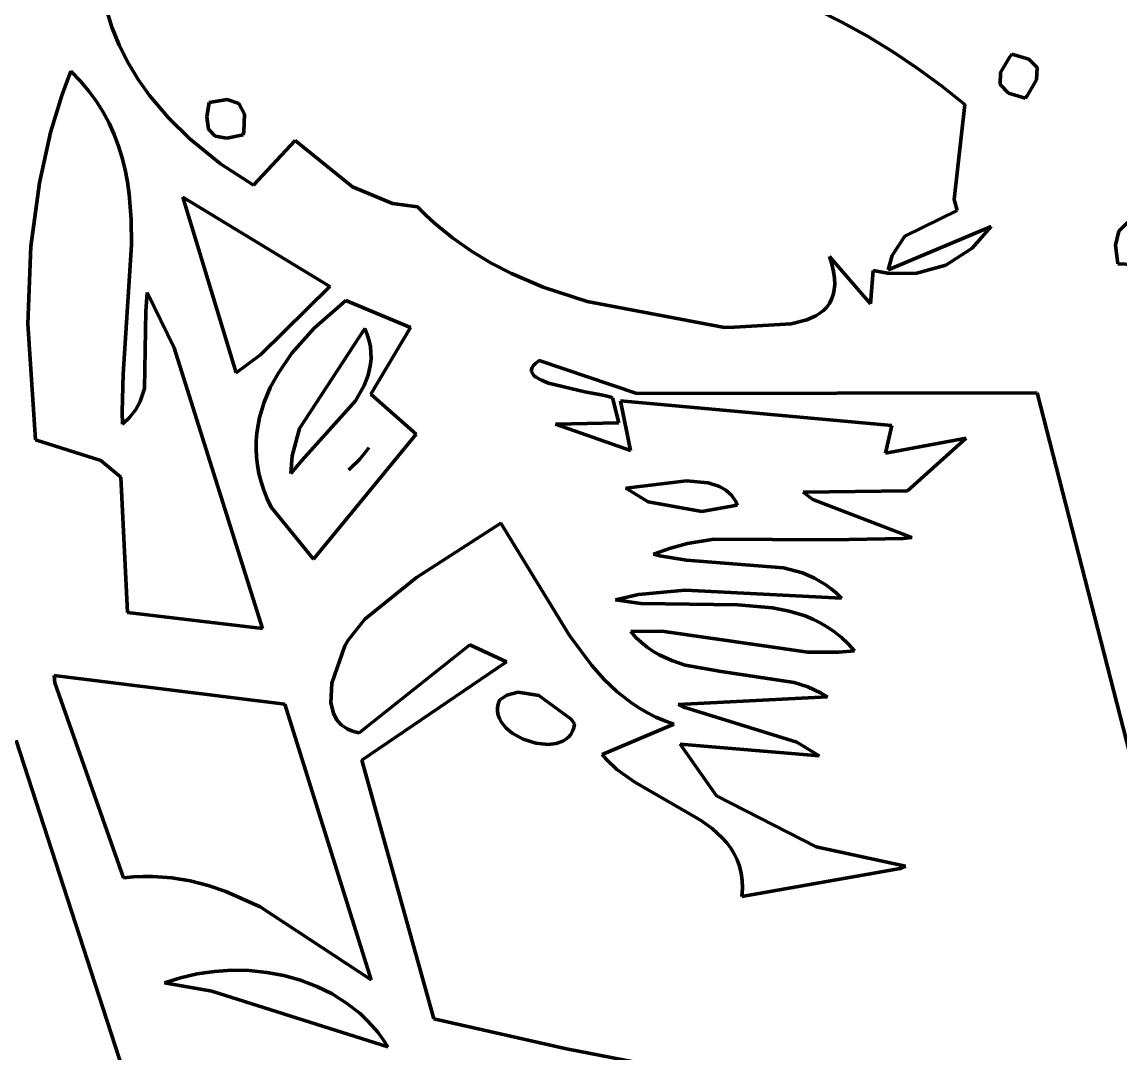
# Model space of a CAD drawing. Header units: millimetres. Extents: x 0 to 9.3, y 0 to 12.
# Drawn here: x 4.021 to 4.724, y 2.855 to 3.515 of the extents above; entities that cross this region are included whole.
import ezdxf

# ---------------------------------------------------------------- set-up
doc = ezdxf.new("R2010")
doc.units = ezdxf.units.MM
doc.layers.add('color#000000ff', color=7, linetype='CONTINUOUS', lineweight=100)
doc.layers.add('color#ffffffff', color=7, linetype='CONTINUOUS', lineweight=100)

msp = doc.modelspace()

# ---------------------------------------------------------------- linework, layer by layer
at = {"layer": 'color#000000ff'}
for p, q in [((4.07454, 3.52379), (4.07825, 3.51182)), ((4.5456, 3.51517), (4.52887, 3.52363)), ((4.07825, 3.51182), (4.08296, 3.50026)), ((4.56205, 3.50605), (4.5456, 3.51517)), ((4.57818, 3.49624), (4.56205, 3.50605)), ((4.08296, 3.50026), (4.08859, 3.48913)), ((4.59398, 3.4857), (4.57818, 3.49624)), ((4.08859, 3.48913), (4.09507, 3.47843)), ((4.65333, 3.49292), (4.64739, 3.48285)), ((4.65464, 3.49454), (4.65333, 3.49292)), ((4.66551, 3.49142), (4.65464, 3.49454)), ((4.67077, 3.48595), (4.66551, 3.49142)), ((4.05191, 3.48362), (4.0462, 3.46803)), ((4.05806, 3.47736), (4.05191, 3.48362)), ((4.60944, 3.4744), (4.59398, 3.4857)), ((4.64739, 3.48285), (4.64705, 3.47505)), ((4.67043, 3.47812), (4.67077, 3.48595)), ((4.06355, 3.47088), (4.05806, 3.47736)), ((4.09507, 3.47843), (4.10234, 3.46819)), ((4.62452, 3.46229), (4.60944, 3.4744)), ((4.64705, 3.47505), (4.65231, 3.46953)), ((4.66447, 3.46794), (4.67043, 3.47812)), ((4.0462, 3.46803), (4.03898, 3.44431)), ((4.06844, 3.4642), (4.06355, 3.47088)), ((4.10234, 3.46819), (4.11454, 3.45372)), ((4.65231, 3.46953), (4.66316, 3.46629)), ((4.66316, 3.46629), (4.66447, 3.46794)), ((4.07274, 3.45733), (4.06844, 3.4642)), ((4.13905, 3.45451), (4.14047, 3.46366)), ((4.14047, 3.46366), (4.15204, 3.46553)), ((4.15204, 3.46553), (4.1596, 3.46303)), ((4.1596, 3.46303), (4.16314, 3.45616)), ((4.61765, 3.40152), (4.62452, 3.46229)), ((4.07649, 3.45028), (4.07274, 3.45733)), ((4.11454, 3.45372), (4.12808, 3.44038)), ((4.14019, 3.4466), (4.13905, 3.45451)), ((4.16314, 3.45616), (4.16266, 3.44493)), ((4.07973, 3.44306), (4.07649, 3.45028)), ((4.14445, 3.44204), (4.14019, 3.4466)), ((4.03898, 3.44431), (4.03176, 3.41216)), ((4.08248, 3.43568), (4.07973, 3.44306)), ((4.12808, 3.44038), (4.14783, 3.42443)), ((4.1518, 3.44083), (4.14445, 3.44204)), ((4.16226, 3.44297), (4.1518, 3.44083)), ((4.16266, 3.44493), (4.16226, 3.44297)), ((4.16895, 3.4107), (4.19565, 3.43933)), ((4.19565, 3.43933), (4.23224, 3.40969)), ((4.08478, 3.42816), (4.08248, 3.43568)), ((4.08665, 3.4205), (4.08478, 3.42816)), ((4.08814, 3.41272), (4.08665, 3.4205)), ((4.14783, 3.42443), (4.16895, 3.4107)), ((4.03176, 3.41216), (4.02626, 3.37134)), ((4.08927, 3.40483), (4.08814, 3.41272)), ((4.09058, 3.38878), (4.08927, 3.40483)), ((4.23224, 3.40969), (4.25799, 3.39887)), ((4.12367, 3.40303), (4.15776, 3.2904)), ((4.21786, 3.34579), (4.12367, 3.40303)), ((4.25799, 3.39887), (4.27386, 3.39688)), ((4.27386, 3.39688), (4.27924, 3.39148)), ((4.61953, 3.39452), (4.61765, 3.40152)), ((4.27924, 3.39148), (4.28478, 3.38635)), ((4.58592, 3.37794), (4.61953, 3.39452)), ((4.09085, 3.37243), (4.09058, 3.38878)), ((4.28478, 3.38635), (4.29632, 3.37687)), ((4.64125, 3.38411), (4.57539, 3.35651)), ((4.6291, 3.37036), (4.64125, 3.38411)), ((4.72859, 3.38683), (4.723, 3.38113)), ((4.29632, 3.37687), (4.30842, 3.36837)), ((4.57801, 3.36558), (4.58592, 3.37794)), ((4.723, 3.38113), (4.72093, 3.37227)), ((4.02626, 3.37134), (4.02429, 3.32185)), ((4.08547, 3.28954), (4.09085, 3.37243)), ((4.30842, 3.36837), (4.32102, 3.36079)), ((4.61221, 3.35937), (4.6291, 3.37036)), ((4.72093, 3.37227), (4.72238, 3.36023)), ((4.53925, 3.36001), (4.53768, 3.36501)), ((4.53768, 3.36501), (4.56393, 3.33465)), ((4.57539, 3.35651), (4.57801, 3.36558)), ((4.32102, 3.36079), (4.33408, 3.35406)), ((4.54033, 3.3554), (4.53925, 3.36001)), ((4.54094, 3.35116), (4.54033, 3.3554)), ((4.56393, 3.33465), (4.56567, 3.35604)), ((4.56567, 3.35604), (4.575, 3.35425)), ((4.59294, 3.35407), (4.61221, 3.35937)), ((4.72238, 3.36023), (4.73256, 3.35996)), ((4.33408, 3.35406), (4.3544, 3.34541)), ((4.54082, 3.34372), (4.54109, 3.34727)), ((4.54109, 3.34727), (4.54094, 3.35116)), ((4.575, 3.35425), (4.59294, 3.35407)), ((4.10083, 3.34191), (4.09992, 3.33008)), ((4.11814, 3.30654), (4.10083, 3.34191)), ((4.17352, 3.3022), (4.21786, 3.34579)), ((4.3544, 3.34541), (4.38257, 3.33622)), ((4.5391, 3.33757), (4.54015, 3.34049)), ((4.54015, 3.34049), (4.54082, 3.34372)), ((4.228, 3.33684), (4.20771, 3.3191)), ((4.26945, 3.31951), (4.228, 3.33684)), ((4.38257, 3.33622), (4.47045, 3.31963)), ((4.53598, 3.33259), (4.5377, 3.33495)), ((4.5377, 3.33495), (4.5391, 3.33757)), ((4.09992, 3.33008), (4.09912, 3.28055)), ((4.5233, 3.32444), (4.52908, 3.32704)), ((4.52908, 3.32704), (4.53164, 3.32866)), ((4.53164, 3.32866), (4.53395, 3.3305)), ((4.53395, 3.3305), (4.53598, 3.33259)), ((4.02429, 3.32185), (4.0292, 3.24766)), ((4.24406, 3.27676), (4.26945, 3.31951)), ((4.47045, 3.31963), (4.47687, 3.31978)), ((4.47687, 3.31978), (4.51333, 3.32186)), ((4.51333, 3.32186), (4.5233, 3.32444)), ((4.20771, 3.3191), (4.19351, 3.30307)), ((4.19837, 3.25489), (4.24016, 3.31896)), ((4.24016, 3.31896), (4.24177, 3.31496)), ((4.24177, 3.31496), (4.24295, 3.31105)), ((4.1746, 3.12672), (4.11814, 3.30654)), ((4.24295, 3.31105), (4.24374, 3.30721)), ((4.24374, 3.30721), (4.24415, 3.30345)), ((4.15776, 3.2904), (4.17352, 3.3022)), ((4.19351, 3.30307), (4.1846, 3.29008)), ((4.24421, 3.29975), (4.24392, 3.29613)), ((4.24415, 3.30345), (4.24421, 3.29975)), ((4.35176, 3.2983), (4.34969, 3.29677)), ((4.4143, 3.27724), (4.35176, 3.2983)), ((4.24392, 3.29613), (4.24243, 3.28908)), ((4.34729, 3.29389), (4.34688, 3.29255)), ((4.34688, 3.29255), (4.34696, 3.29127)), ((4.34696, 3.29127), (4.34748, 3.29004)), ((4.34821, 3.2953), (4.34729, 3.29389)), ((4.34969, 3.29677), (4.34821, 3.2953)), ((4.08479, 3.26546), (4.08547, 3.28954)), ((4.1846, 3.29008), (4.17969, 3.281)), ((4.24243, 3.28908), (4.23985, 3.28228)), ((4.34748, 3.29004), (4.34841, 3.28888)), ((4.34841, 3.28888), (4.34972, 3.28777)), ((4.34972, 3.28777), (4.3533, 3.28572)), ((4.3533, 3.28572), (4.35793, 3.28387)), ((4.09912, 3.28055), (4.09633, 3.27218)), ((4.17969, 3.281), (4.17572, 3.27161)), ((4.23985, 3.28228), (4.23429, 3.27249)), ((4.35793, 3.28387), (4.3812, 3.27825)), ((4.3812, 3.27825), (4.39159, 3.27633)), ((4.67067, 3.27774), (4.4143, 3.27724)), ((4.78567, 2.82962), (4.67067, 3.27774)), ((4.09633, 3.27218), (4.09349, 3.26696)), ((4.17572, 3.27161), (4.1728, 3.26193)), ((4.23429, 3.27249), (4.19988, 3.23428)), ((4.27303, 3.25127), (4.24406, 3.27676)), ((4.39159, 3.27633), (4.39545, 3.27554)), ((4.39545, 3.27554), (4.39692, 3.27519)), ((4.39692, 3.27519), (4.39804, 3.27485)), ((4.39804, 3.27485), (4.39876, 3.27454)), ((4.39876, 3.27454), (4.40279, 3.25838)), ((4.41043, 3.24078), (4.4039, 3.27266)), ((4.4039, 3.27266), (4.57765, 3.25685)), ((4.08496, 3.25763), (4.08479, 3.26546)), ((4.09349, 3.26696), (4.08974, 3.26209)), ((4.08974, 3.26209), (4.08496, 3.25763)), ((4.1728, 3.26193), (4.17104, 3.25198)), ((4.40279, 3.25838), (4.36222, 3.25771)), ((4.36222, 3.25771), (4.41043, 3.24078)), ((4.57765, 3.25685), (4.57357, 3.23899)), ((4.17104, 3.25198), (4.17063, 3.24691)), ((4.19366, 3.23732), (4.19837, 3.25489)), ((4.20743, 3.17107), (4.27303, 3.25127)), ((4.0292, 3.24766), (4.07123, 3.23439)), ((4.17063, 3.24691), (4.17054, 3.24178)), ((4.23691, 3.23514), (4.24287, 3.24244)), ((4.24287, 3.24244), (4.24042, 3.23943)), ((4.57357, 3.23899), (4.62534, 3.24866)), ((4.62534, 3.24866), (4.58767, 3.21499)), ((4.17054, 3.24178), (4.1708, 3.23659)), ((4.1708, 3.23659), (4.17142, 3.23135)), ((4.19274, 3.22605), (4.19366, 3.23732)), ((4.23691, 3.23514), (4.23004, 3.22837)), ((4.2304, 3.22873), (4.23691, 3.23514)), ((4.24042, 3.23943), (4.23691, 3.23514)), ((4.07123, 3.23439), (4.08392, 3.22358)), ((4.17142, 3.23135), (4.1724, 3.22606)), ((4.19988, 3.23428), (4.19274, 3.22605)), ((4.23004, 3.22837), (4.2304, 3.22873)), ((4.08392, 3.22358), (4.08826, 3.13705)), ((4.1724, 3.22606), (4.17376, 3.22072)), ((4.17376, 3.22072), (4.17552, 3.21534)), ((4.44613, 3.22125), (4.40743, 3.21657)), ((4.46007, 3.22009), (4.44613, 3.22125)), ((4.17552, 3.21534), (4.17769, 3.20991)), ((4.40743, 3.21657), (4.42166, 3.20781)), ((4.46733, 3.21777), (4.46007, 3.22009)), ((4.47149, 3.21537), (4.46733, 3.21777)), ((4.47498, 3.21219), (4.47149, 3.21537)), ((4.58767, 3.21499), (4.52094, 3.21418)), ((4.52094, 3.21418), (4.52721, 3.20931)), ((4.17769, 3.20991), (4.18028, 3.20444)), ((4.42166, 3.20781), (4.45605, 3.2016)), ((4.47771, 3.20815), (4.47498, 3.21219)), ((4.47875, 3.20578), (4.47771, 3.20815)), ((4.52721, 3.20931), (4.59053, 3.18505)), ((4.18028, 3.20444), (4.20743, 3.17107)), ((4.45605, 3.2016), (4.47875, 3.20578)), ((4.32725, 3.19429), (4.27319, 3.15952)), ((4.37137, 3.12233), (4.32725, 3.19429)), ((4.44684, 3.18119), (4.43585, 3.17826)), ((4.46363, 3.18395), (4.44684, 3.18119)), ((4.53872, 3.18353), (4.46363, 3.18395)), ((4.58486, 3.18435), (4.53872, 3.18353)), ((4.59053, 3.18505), (4.58486, 3.18435)), ((4.43585, 3.17826), (4.42504, 3.1743)), ((4.42504, 3.1743), (4.42913, 3.17321)), ((4.42913, 3.17321), (4.4462, 3.17044)), ((4.4462, 3.17044), (4.50826, 3.16567)), ((4.50826, 3.16567), (4.52053, 3.16234)), ((4.27319, 3.15952), (4.24025, 3.13273)), ((4.52053, 3.16234), (4.52825, 3.15908)), ((4.52825, 3.15908), (4.5355, 3.15481)), ((4.44531, 3.15131), (4.41556, 3.14857)), ((4.5454, 3.1462), (4.44531, 3.15131)), ((4.5355, 3.15481), (4.53894, 3.15226)), ((4.53894, 3.15226), (4.54224, 3.14939)), ((4.41556, 3.14857), (4.40081, 3.14507)), ((4.40081, 3.14507), (4.41693, 3.1428)), ((4.54224, 3.14939), (4.5454, 3.1462)), ((4.08826, 3.13705), (4.1746, 3.12672)), ((4.41693, 3.1428), (4.47912, 3.14199)), ((4.47912, 3.14199), (4.50123, 3.14009)), ((4.50123, 3.14009), (4.51185, 3.13797)), ((4.51185, 3.13797), (4.52209, 3.13479)), ((4.24025, 3.13273), (4.22954, 3.11939)), ((4.52209, 3.13479), (4.52704, 3.13275)), ((4.52704, 3.13275), (4.53187, 3.13036)), ((4.53187, 3.13036), (4.53656, 3.12762)), ((4.38553, 3.103), (4.37137, 3.12233)), ((4.43047, 3.1251), (4.41053, 3.12482)), ((4.41053, 3.12482), (4.41383, 3.1211)), ((4.52382, 3.11166), (4.43047, 3.1251)), ((4.53656, 3.12762), (4.5411, 3.12448)), ((4.5411, 3.12448), (4.54549, 3.12093)), ((4.22738, 3.11577), (4.21903, 3.09186)), ((4.22954, 3.11939), (4.22738, 3.11577)), ((4.23653, 3.06002), (4.30746, 3.11641)), ((4.30746, 3.11641), (4.33087, 3.10538)), ((4.41383, 3.1211), (4.4173, 3.11778)), ((4.4173, 3.11778), (4.42093, 3.11482)), ((4.54549, 3.12093), (4.54972, 3.11695)), ((4.54972, 3.11695), (4.55377, 3.1125)), ((4.42093, 3.11482), (4.42471, 3.11221)), ((4.42471, 3.11221), (4.42863, 3.10991)), ((4.42863, 3.10991), (4.43683, 3.10617)), ((4.54373, 3.11152), (4.52382, 3.11166)), ((4.55377, 3.1125), (4.54373, 3.11152)), ((4.33087, 3.10538), (4.23827, 3.0424)), ((4.39339, 3.09419), (4.38553, 3.103)), ((4.43683, 3.10617), (4.44545, 3.10338)), ((4.44545, 3.10338), (4.46831, 3.09926)), ((4.0412, 3.09663), (4.04179, 3.09189)), ((4.18904, 3.07838), (4.0412, 3.09663)), ((4.40188, 3.08613), (4.39339, 3.09419)), ((4.46831, 3.09926), (4.51514, 3.09226)), ((4.04179, 3.09189), (4.0857, 2.96716)), ((4.21903, 3.09186), (4.21852, 3.07925)), ((4.51514, 3.09226), (4.52396, 3.08931)), ((4.52396, 3.08931), (4.53241, 3.08537)), ((4.32559, 3.07832), (4.32639, 3.08078)), ((4.32639, 3.08078), (4.33124, 3.08403)), ((4.33124, 3.08403), (4.33839, 3.08597)), ((4.33839, 3.08597), (4.35167, 3.08393)), ((4.35167, 3.08393), (4.37244, 3.06874)), ((4.41113, 3.07893), (4.40188, 3.08613)), ((4.53647, 3.08296), (4.44096, 3.07806)), ((4.53241, 3.08537), (4.53647, 3.08296)), ((4.24435, 2.90183), (4.18904, 3.07838)), ((4.21852, 3.07925), (4.22012, 3.07248)), ((4.32523, 3.07592), (4.32559, 3.07832)), ((4.32527, 3.07358), (4.32523, 3.07592)), ((4.32569, 3.07132), (4.32527, 3.07358)), ((4.41607, 3.07569), (4.41113, 3.07893)), ((4.42123, 3.07272), (4.41607, 3.07569)), ((4.44096, 3.07806), (4.44396, 3.0766)), ((4.44396, 3.0766), (4.51676, 3.05387)), ((4.22012, 3.07248), (4.22214, 3.06853)), ((4.22214, 3.06853), (4.22503, 3.06516)), ((4.32646, 3.06914), (4.32569, 3.07132)), ((4.32755, 3.06706), (4.32646, 3.06914)), ((4.33057, 3.06321), (4.32755, 3.06706)), ((4.37244, 3.06874), (4.37451, 3.06581)), ((4.42663, 3.07004), (4.42123, 3.07272)), ((4.43228, 3.06765), (4.42663, 3.07004)), ((4.43819, 3.06558), (4.43228, 3.06765)), ((4.22503, 3.06516), (4.22885, 3.06249)), ((4.22885, 3.06249), (4.23114, 3.06145)), ((4.23114, 3.06145), (4.2337, 3.06062)), ((4.2337, 3.06062), (4.23653, 3.06002)), ((4.33453, 3.05983), (4.33057, 3.06321)), ((4.34171, 3.05584), (4.33453, 3.05983)), ((4.37208, 3.05897), (4.37065, 3.05728)), ((4.37321, 3.06096), (4.37208, 3.05897)), ((4.37403, 3.06323), (4.37321, 3.06096)), ((4.37451, 3.06581), (4.37403, 3.06323)), ((4.39211, 3.04615), (4.43819, 3.06558)), ((4.13109, 2.70304), (4.01698, 3.05497)), ((4.3497, 3.05333), (4.34171, 3.05584)), ((4.3577, 3.05258), (4.3497, 3.05333)), ((4.36267, 3.05316), (4.3577, 3.05258)), ((4.36706, 3.0547), (4.36267, 3.05316)), ((4.36897, 3.05586), (4.36706, 3.0547)), ((4.37065, 3.05728), (4.36897, 3.05586)), ((4.53106, 3.04515), (4.44222, 3.05268)), ((4.44222, 3.05268), (4.46536, 3.01965)), ((4.51676, 3.05387), (4.53106, 3.04515)), ((4.39503, 3.04278), (4.39211, 3.04615)), ((4.23827, 3.0424), (4.28433, 2.87677)), ((4.40165, 3.03657), (4.39503, 3.04278)), ((4.4131, 3.02833), (4.40165, 3.03657)), ((4.45516, 3.00401), (4.4131, 3.02833)), ((4.46536, 3.01965), (4.52924, 2.98704)), ((4.46257, 2.9986), (4.45516, 3.00401)), ((4.46912, 2.99265), (4.46257, 2.9986)), ((4.47199, 2.98943), (4.46912, 2.99265)), ((4.47457, 2.98602), (4.47199, 2.98943)), ((4.47681, 2.9824), (4.47457, 2.98602)), ((4.47869, 2.97855), (4.47681, 2.9824)), ((4.52924, 2.98704), (4.58635, 2.97464)), ((4.48019, 2.97446), (4.47869, 2.97855)), ((4.58635, 2.97464), (4.58295, 2.97316)), ((4.0857, 2.96716), (4.09203, 2.96777)), ((4.09203, 2.96777), (4.09828, 2.96805)), ((4.09828, 2.96805), (4.10445, 2.96803)), ((4.10445, 2.96803), (4.11656, 2.9671)), ((4.48126, 2.9701), (4.48019, 2.97446)), ((4.4819, 2.96546), (4.48126, 2.9701)), ((4.58295, 2.97316), (4.48171, 2.95524)), ((4.11656, 2.9671), (4.1284, 2.96511)), ((4.1284, 2.96511), (4.13997, 2.96214)), ((4.13997, 2.96214), (4.15128, 2.9583)), ((4.48171, 2.95524), (4.48205, 2.96051)), ((4.48205, 2.96051), (4.4819, 2.96546)), ((4.15128, 2.9583), (4.17322, 2.94843)), ((4.17322, 2.94843), (4.24435, 2.90183)), ((4.13289, 2.90561), (4.12219, 2.90315)), ((4.14387, 2.90719), (4.13289, 2.90561)), ((4.15501, 2.90787), (4.14387, 2.90719)), ((4.16621, 2.90765), (4.15501, 2.90787)), ((4.17735, 2.90652), (4.16621, 2.90765)), ((4.18834, 2.90446), (4.17735, 2.90652)), ((4.19906, 2.90148), (4.18834, 2.90446)), ((4.12219, 2.90315), (4.11186, 2.8998)), ((4.11186, 2.8998), (4.1423, 2.89457)), ((4.20942, 2.89756), (4.19906, 2.90148)), ((4.21929, 2.8927), (4.20942, 2.89756)), ((4.1423, 2.89457), (4.25489, 2.85896)), ((4.22857, 2.88689), (4.21929, 2.8927)), ((4.23716, 2.88013), (4.22857, 2.88689)), ((4.24116, 2.87638), (4.23716, 2.88013)), ((4.24494, 2.87239), (4.24116, 2.87638)), ((4.28433, 2.87677), (4.36943, 2.85755)), ((4.2485, 2.86816), (4.24494, 2.87239)), ((4.25182, 2.86368), (4.2485, 2.86816)), ((4.25489, 2.85896), (4.25182, 2.86368)), ((4.36943, 2.85755), (4.47263, 2.83742))]:
    msp.add_line(p, q, dxfattribs=at)
at = {"layer": 'color#ffffffff'}
for p, q in [((4.07825, 3.51182), (4.07454, 3.52379)), ((4.52887, 3.52363), (4.5456, 3.51517)), ((4.08296, 3.50026), (4.07825, 3.51182)), ((4.5456, 3.51517), (4.56205, 3.50605)), ((4.56205, 3.50605), (4.57818, 3.49624)), ((4.08859, 3.48913), (4.08296, 3.50026)), ((4.57818, 3.49624), (4.59398, 3.4857)), ((4.09507, 3.47843), (4.08859, 3.48913)), ((4.64739, 3.48285), (4.65333, 3.49292)), ((4.65333, 3.49292), (4.65464, 3.49454)), ((4.65464, 3.49454), (4.66551, 3.49142)), ((4.66551, 3.49142), (4.67077, 3.48595)), ((4.0462, 3.46803), (4.05191, 3.48362)), ((4.05191, 3.48362), (4.05806, 3.47736)), ((4.59398, 3.4857), (4.60944, 3.4744)), ((4.64705, 3.47505), (4.64739, 3.48285)), ((4.67077, 3.48595), (4.67043, 3.47812)), ((4.05806, 3.47736), (4.06355, 3.47088)), ((4.10234, 3.46819), (4.09507, 3.47843)), ((4.60944, 3.4744), (4.62452, 3.46229)), ((4.65231, 3.46953), (4.64705, 3.47505)), ((4.67043, 3.47812), (4.66447, 3.46794)), ((4.03898, 3.44431), (4.0462, 3.46803)), ((4.06355, 3.47088), (4.06844, 3.4642)), ((4.11454, 3.45372), (4.10234, 3.46819)), ((4.66316, 3.46629), (4.65231, 3.46953)), ((4.66447, 3.46794), (4.66316, 3.46629)), ((4.06844, 3.4642), (4.07274, 3.45733)), ((4.14047, 3.46366), (4.13905, 3.45451)), ((4.15204, 3.46553), (4.14047, 3.46366)), ((4.1596, 3.46303), (4.15204, 3.46553)), ((4.16314, 3.45616), (4.1596, 3.46303)), ((4.62452, 3.46229), (4.61765, 3.40152)), ((4.07274, 3.45733), (4.07649, 3.45028)), ((4.12808, 3.44038), (4.11454, 3.45372)), ((4.13905, 3.45451), (4.14019, 3.4466)), ((4.16266, 3.44493), (4.16314, 3.45616)), ((4.07649, 3.45028), (4.07973, 3.44306)), ((4.14019, 3.4466), (4.14445, 3.44204)), ((4.03176, 3.41216), (4.03898, 3.44431)), ((4.07973, 3.44306), (4.08248, 3.43568)), ((4.14783, 3.42443), (4.12808, 3.44038)), ((4.14445, 3.44204), (4.1518, 3.44083)), ((4.1518, 3.44083), (4.16226, 3.44297)), ((4.16226, 3.44297), (4.16266, 3.44493)), ((4.19565, 3.43933), (4.16895, 3.4107)), ((4.23224, 3.40969), (4.19565, 3.43933)), ((4.08248, 3.43568), (4.08478, 3.42816)), ((4.08478, 3.42816), (4.08665, 3.4205)), ((4.08665, 3.4205), (4.08814, 3.41272)), ((4.16895, 3.4107), (4.14783, 3.42443)), ((4.02626, 3.37134), (4.03176, 3.41216)), ((4.08814, 3.41272), (4.08927, 3.40483)), ((4.08927, 3.40483), (4.09058, 3.38878)), ((4.25799, 3.39887), (4.23224, 3.40969)), ((4.12367, 3.40303), (4.21786, 3.34579)), ((4.15776, 3.2904), (4.12367, 3.40303)), ((4.27386, 3.39688), (4.25799, 3.39887)), ((4.27924, 3.39148), (4.27386, 3.39688)), ((4.61765, 3.40152), (4.61953, 3.39452)), ((4.28478, 3.38635), (4.27924, 3.39148)), ((4.61953, 3.39452), (4.58592, 3.37794)), ((4.09058, 3.38878), (4.09085, 3.37243)), ((4.29632, 3.37687), (4.28478, 3.38635)), ((4.57539, 3.35651), (4.64125, 3.38411)), ((4.64125, 3.38411), (4.6291, 3.37036)), ((4.723, 3.38113), (4.72859, 3.38683)), ((4.30842, 3.36837), (4.29632, 3.37687)), ((4.58592, 3.37794), (4.57801, 3.36558)), ((4.72093, 3.37227), (4.723, 3.38113)), ((4.02429, 3.32185), (4.02626, 3.37134)), ((4.09085, 3.37243), (4.08547, 3.28954)), ((4.32102, 3.36079), (4.30842, 3.36837)), ((4.6291, 3.37036), (4.61221, 3.35937)), ((4.72238, 3.36023), (4.72093, 3.37227)), ((4.56393, 3.33465), (4.53768, 3.36501)), ((4.53768, 3.36501), (4.53925, 3.36001)), ((4.57801, 3.36558), (4.57539, 3.35651)), ((4.33408, 3.35406), (4.32102, 3.36079)), ((4.53925, 3.36001), (4.54033, 3.3554)), ((4.54033, 3.3554), (4.54094, 3.35116)), ((4.56567, 3.35604), (4.56393, 3.33465)), ((4.575, 3.35425), (4.56567, 3.35604)), ((4.61221, 3.35937), (4.59294, 3.35407)), ((4.73256, 3.35996), (4.72238, 3.36023)), ((4.3544, 3.34541), (4.33408, 3.35406)), ((4.54109, 3.34727), (4.54082, 3.34372)), ((4.54094, 3.35116), (4.54109, 3.34727)), ((4.59294, 3.35407), (4.575, 3.35425)), ((4.09992, 3.33008), (4.10083, 3.34191)), ((4.10083, 3.34191), (4.11814, 3.30654)), ((4.21786, 3.34579), (4.17352, 3.3022)), ((4.38257, 3.33622), (4.3544, 3.34541)), ((4.54015, 3.34049), (4.5391, 3.33757)), ((4.54082, 3.34372), (4.54015, 3.34049)), ((4.20771, 3.3191), (4.228, 3.33684)), ((4.228, 3.33684), (4.26945, 3.31951)), ((4.47045, 3.31963), (4.38257, 3.33622)), ((4.5377, 3.33495), (4.53598, 3.33259)), ((4.5391, 3.33757), (4.5377, 3.33495)), ((4.09912, 3.28055), (4.09992, 3.33008)), ((4.52908, 3.32704), (4.5233, 3.32444)), ((4.53164, 3.32866), (4.52908, 3.32704)), ((4.53395, 3.3305), (4.53164, 3.32866)), ((4.53598, 3.33259), (4.53395, 3.3305)), ((4.0292, 3.24766), (4.02429, 3.32185)), ((4.26945, 3.31951), (4.24406, 3.27676)), ((4.47687, 3.31978), (4.47045, 3.31963)), ((4.51333, 3.32186), (4.47687, 3.31978)), ((4.5233, 3.32444), (4.51333, 3.32186)), ((4.19351, 3.30307), (4.20771, 3.3191)), ((4.24016, 3.31896), (4.19837, 3.25489)), ((4.24177, 3.31496), (4.24016, 3.31896)), ((4.24295, 3.31105), (4.24177, 3.31496)), ((4.11814, 3.30654), (4.1746, 3.12672)), ((4.24374, 3.30721), (4.24295, 3.31105)), ((4.24415, 3.30345), (4.24374, 3.30721)), ((4.17352, 3.3022), (4.15776, 3.2904)), ((4.1846, 3.29008), (4.19351, 3.30307)), ((4.24392, 3.29613), (4.24421, 3.29975)), ((4.24421, 3.29975), (4.24415, 3.30345)), ((4.34969, 3.29677), (4.35176, 3.2983)), ((4.35176, 3.2983), (4.4143, 3.27724)), ((4.24243, 3.28908), (4.24392, 3.29613)), ((4.34688, 3.29255), (4.34729, 3.29389)), ((4.34696, 3.29127), (4.34688, 3.29255)), ((4.34748, 3.29004), (4.34696, 3.29127)), ((4.34729, 3.29389), (4.34821, 3.2953)), ((4.34821, 3.2953), (4.34969, 3.29677)), ((4.08547, 3.28954), (4.08479, 3.26546)), ((4.17969, 3.281), (4.1846, 3.29008)), ((4.23985, 3.28228), (4.24243, 3.28908)), ((4.34841, 3.28888), (4.34748, 3.29004)), ((4.34972, 3.28777), (4.34841, 3.28888)), ((4.3533, 3.28572), (4.34972, 3.28777)), ((4.35793, 3.28387), (4.3533, 3.28572)), ((4.09633, 3.27218), (4.09912, 3.28055)), ((4.17572, 3.27161), (4.17969, 3.281)), ((4.23429, 3.27249), (4.23985, 3.28228)), ((4.3812, 3.27825), (4.35793, 3.28387)), ((4.39159, 3.27633), (4.3812, 3.27825)), ((4.4143, 3.27724), (4.67067, 3.27774)), ((4.67067, 3.27774), (4.78567, 2.82962)), ((4.09349, 3.26696), (4.09633, 3.27218)), ((4.1728, 3.26193), (4.17572, 3.27161)), ((4.19988, 3.23428), (4.23429, 3.27249)), ((4.24406, 3.27676), (4.27303, 3.25127)), ((4.39545, 3.27554), (4.39159, 3.27633)), ((4.39692, 3.27519), (4.39545, 3.27554)), ((4.39804, 3.27485), (4.39692, 3.27519)), ((4.39876, 3.27454), (4.39804, 3.27485)), ((4.40279, 3.25838), (4.39876, 3.27454)), ((4.57765, 3.25685), (4.4039, 3.27266)), ((4.4039, 3.27266), (4.41043, 3.24078)), ((4.08479, 3.26546), (4.08496, 3.25763)), ((4.08974, 3.26209), (4.09349, 3.26696)), ((4.08496, 3.25763), (4.08974, 3.26209)), ((4.17104, 3.25198), (4.1728, 3.26193)), ((4.36222, 3.25771), (4.40279, 3.25838)), ((4.41043, 3.24078), (4.36222, 3.25771)), ((4.57357, 3.23899), (4.57765, 3.25685)), ((4.17063, 3.24691), (4.17104, 3.25198)), ((4.19837, 3.25489), (4.19366, 3.23732)), ((4.27303, 3.25127), (4.20743, 3.17107)), ((4.07123, 3.23439), (4.0292, 3.24766)), ((4.17054, 3.24178), (4.17063, 3.24691)), ((4.24287, 3.24244), (4.23691, 3.23514)), ((4.24042, 3.23943), (4.24287, 3.24244)), ((4.62534, 3.24866), (4.57357, 3.23899)), ((4.58767, 3.21499), (4.62534, 3.24866)), ((4.1708, 3.23659), (4.17054, 3.24178)), ((4.17142, 3.23135), (4.1708, 3.23659)), ((4.19366, 3.23732), (4.19274, 3.22605)), ((4.23004, 3.22837), (4.23691, 3.23514)), ((4.23691, 3.23514), (4.2304, 3.22873)), ((4.23691, 3.23514), (4.24042, 3.23943)), ((4.08392, 3.22358), (4.07123, 3.23439)), ((4.1724, 3.22606), (4.17142, 3.23135)), ((4.19274, 3.22605), (4.19988, 3.23428)), ((4.2304, 3.22873), (4.23004, 3.22837)), ((4.08826, 3.13705), (4.08392, 3.22358)), ((4.17376, 3.22072), (4.1724, 3.22606)), ((4.17552, 3.21534), (4.17376, 3.22072)), ((4.40743, 3.21657), (4.44613, 3.22125)), ((4.44613, 3.22125), (4.46007, 3.22009)), ((4.17769, 3.20991), (4.17552, 3.21534)), ((4.42166, 3.20781), (4.40743, 3.21657)), ((4.46007, 3.22009), (4.46733, 3.21777)), ((4.46733, 3.21777), (4.47149, 3.21537)), ((4.47149, 3.21537), (4.47498, 3.21219)), ((4.52094, 3.21418), (4.58767, 3.21499)), ((4.52721, 3.20931), (4.52094, 3.21418)), ((4.18028, 3.20444), (4.17769, 3.20991)), ((4.45605, 3.2016), (4.42166, 3.20781)), ((4.47498, 3.21219), (4.47771, 3.20815)), ((4.47771, 3.20815), (4.47875, 3.20578)), ((4.59053, 3.18505), (4.52721, 3.20931)), ((4.20743, 3.17107), (4.18028, 3.20444)), ((4.47875, 3.20578), (4.45605, 3.2016)), ((4.27319, 3.15952), (4.32725, 3.19429)), ((4.32725, 3.19429), (4.37137, 3.12233)), ((4.43585, 3.17826), (4.44684, 3.18119)), ((4.44684, 3.18119), (4.46363, 3.18395)), ((4.46363, 3.18395), (4.53872, 3.18353)), ((4.53872, 3.18353), (4.58486, 3.18435)), ((4.58486, 3.18435), (4.59053, 3.18505)), ((4.42504, 3.1743), (4.43585, 3.17826)), ((4.42913, 3.17321), (4.42504, 3.1743)), ((4.4462, 3.17044), (4.42913, 3.17321)), ((4.50826, 3.16567), (4.4462, 3.17044)), ((4.52053, 3.16234), (4.50826, 3.16567)), ((4.24025, 3.13273), (4.27319, 3.15952)), ((4.52825, 3.15908), (4.52053, 3.16234)), ((4.5355, 3.15481), (4.52825, 3.15908)), ((4.41556, 3.14857), (4.44531, 3.15131)), ((4.44531, 3.15131), (4.5454, 3.1462)), ((4.53894, 3.15226), (4.5355, 3.15481)), ((4.54224, 3.14939), (4.53894, 3.15226)), ((4.40081, 3.14507), (4.41556, 3.14857)), ((4.41693, 3.1428), (4.40081, 3.14507)), ((4.5454, 3.1462), (4.54224, 3.14939)), ((4.1746, 3.12672), (4.08826, 3.13705)), ((4.47912, 3.14199), (4.41693, 3.1428)), ((4.50123, 3.14009), (4.47912, 3.14199)), ((4.51185, 3.13797), (4.50123, 3.14009)), ((4.52209, 3.13479), (4.51185, 3.13797)), ((4.22954, 3.11939), (4.24025, 3.13273)), ((4.52704, 3.13275), (4.52209, 3.13479)), ((4.53187, 3.13036), (4.52704, 3.13275)), ((4.53656, 3.12762), (4.53187, 3.13036)), ((4.37137, 3.12233), (4.38553, 3.103)), ((4.41053, 3.12482), (4.43047, 3.1251)), ((4.41383, 3.1211), (4.41053, 3.12482)), ((4.43047, 3.1251), (4.52382, 3.11166)), ((4.5411, 3.12448), (4.53656, 3.12762)), ((4.54549, 3.12093), (4.5411, 3.12448)), ((4.21903, 3.09186), (4.22738, 3.11577)), ((4.22738, 3.11577), (4.22954, 3.11939)), ((4.30746, 3.11641), (4.23653, 3.06002)), ((4.33087, 3.10538), (4.30746, 3.11641)), ((4.4173, 3.11778), (4.41383, 3.1211)), ((4.42093, 3.11482), (4.4173, 3.11778)), ((4.54972, 3.11695), (4.54549, 3.12093)), ((4.55377, 3.1125), (4.54972, 3.11695)), ((4.42471, 3.11221), (4.42093, 3.11482)), ((4.42863, 3.10991), (4.42471, 3.11221)), ((4.43683, 3.10617), (4.42863, 3.10991)), ((4.52382, 3.11166), (4.54373, 3.11152)), ((4.54373, 3.11152), (4.55377, 3.1125)), ((4.23827, 3.0424), (4.33087, 3.10538)), ((4.38553, 3.103), (4.39339, 3.09419)), ((4.44545, 3.10338), (4.43683, 3.10617)), ((4.46831, 3.09926), (4.44545, 3.10338)), ((4.0412, 3.09663), (4.18904, 3.07838)), ((4.04179, 3.09189), (4.0412, 3.09663)), ((4.39339, 3.09419), (4.40188, 3.08613)), ((4.51514, 3.09226), (4.46831, 3.09926)), ((4.0857, 2.96716), (4.04179, 3.09189)), ((4.21852, 3.07925), (4.21903, 3.09186)), ((4.52396, 3.08931), (4.51514, 3.09226)), ((4.53241, 3.08537), (4.52396, 3.08931)), ((4.32639, 3.08078), (4.32559, 3.07832)), ((4.33124, 3.08403), (4.32639, 3.08078)), ((4.33839, 3.08597), (4.33124, 3.08403)), ((4.35167, 3.08393), (4.33839, 3.08597)), ((4.37244, 3.06874), (4.35167, 3.08393)), ((4.40188, 3.08613), (4.41113, 3.07893)), ((4.44096, 3.07806), (4.53647, 3.08296)), ((4.53647, 3.08296), (4.53241, 3.08537)), ((4.18904, 3.07838), (4.24435, 2.90183)), ((4.22012, 3.07248), (4.21852, 3.07925)), ((4.32559, 3.07832), (4.32523, 3.07592)), ((4.32523, 3.07592), (4.32527, 3.07358)), ((4.32527, 3.07358), (4.32569, 3.07132)), ((4.41113, 3.07893), (4.41607, 3.07569)), ((4.41607, 3.07569), (4.42123, 3.07272)), ((4.44396, 3.0766), (4.44096, 3.07806)), ((4.51676, 3.05387), (4.44396, 3.0766)), ((4.22214, 3.06853), (4.22012, 3.07248)), ((4.22503, 3.06516), (4.22214, 3.06853)), ((4.32569, 3.07132), (4.32646, 3.06914)), ((4.32646, 3.06914), (4.32755, 3.06706)), ((4.32755, 3.06706), (4.33057, 3.06321)), ((4.37451, 3.06581), (4.37244, 3.06874)), ((4.42123, 3.07272), (4.42663, 3.07004)), ((4.42663, 3.07004), (4.43228, 3.06765)), ((4.43228, 3.06765), (4.43819, 3.06558)), ((4.22885, 3.06249), (4.22503, 3.06516)), ((4.23114, 3.06145), (4.22885, 3.06249)), ((4.2337, 3.06062), (4.23114, 3.06145)), ((4.23653, 3.06002), (4.2337, 3.06062)), ((4.33057, 3.06321), (4.33453, 3.05983)), ((4.33453, 3.05983), (4.34171, 3.05584)), ((4.37065, 3.05728), (4.37208, 3.05897)), ((4.37208, 3.05897), (4.37321, 3.06096)), ((4.37321, 3.06096), (4.37403, 3.06323)), ((4.37403, 3.06323), (4.37451, 3.06581)), ((4.43819, 3.06558), (4.39211, 3.04615)), ((4.01698, 3.05497), (4.13109, 2.70304)), ((4.34171, 3.05584), (4.3497, 3.05333)), ((4.3497, 3.05333), (4.3577, 3.05258)), ((4.3577, 3.05258), (4.36267, 3.05316)), ((4.36267, 3.05316), (4.36706, 3.0547)), ((4.36706, 3.0547), (4.36897, 3.05586)), ((4.36897, 3.05586), (4.37065, 3.05728)), ((4.46536, 3.01965), (4.44222, 3.05268)), ((4.44222, 3.05268), (4.53106, 3.04515)), ((4.53106, 3.04515), (4.51676, 3.05387)), ((4.39211, 3.04615), (4.39503, 3.04278)), ((4.28433, 2.87677), (4.23827, 3.0424)), ((4.39503, 3.04278), (4.40165, 3.03657)), ((4.40165, 3.03657), (4.4131, 3.02833)), ((4.4131, 3.02833), (4.45516, 3.00401)), ((4.52924, 2.98704), (4.46536, 3.01965)), ((4.45516, 3.00401), (4.46257, 2.9986)), ((4.46257, 2.9986), (4.46912, 2.99265)), ((4.46912, 2.99265), (4.47199, 2.98943)), ((4.47199, 2.98943), (4.47457, 2.98602)), ((4.47457, 2.98602), (4.47681, 2.9824)), ((4.47681, 2.9824), (4.47869, 2.97855)), ((4.58635, 2.97464), (4.52924, 2.98704)), ((4.47869, 2.97855), (4.48019, 2.97446)), ((4.58295, 2.97316), (4.58635, 2.97464)), ((4.09203, 2.96777), (4.0857, 2.96716)), ((4.09828, 2.96805), (4.09203, 2.96777)), ((4.10445, 2.96803), (4.09828, 2.96805)), ((4.11656, 2.9671), (4.10445, 2.96803)), ((4.48019, 2.97446), (4.48126, 2.9701)), ((4.48126, 2.9701), (4.4819, 2.96546)), ((4.48171, 2.95524), (4.58295, 2.97316)), ((4.1284, 2.96511), (4.11656, 2.9671)), ((4.13997, 2.96214), (4.1284, 2.96511)), ((4.15128, 2.9583), (4.13997, 2.96214)), ((4.48205, 2.96051), (4.48171, 2.95524)), ((4.4819, 2.96546), (4.48205, 2.96051)), ((4.17322, 2.94843), (4.15128, 2.9583)), ((4.24435, 2.90183), (4.17322, 2.94843)), ((4.12219, 2.90315), (4.13289, 2.90561)), ((4.13289, 2.90561), (4.14387, 2.90719)), ((4.14387, 2.90719), (4.15501, 2.90787)), ((4.15501, 2.90787), (4.16621, 2.90765)), ((4.16621, 2.90765), (4.17735, 2.90652)), ((4.17735, 2.90652), (4.18834, 2.90446)), ((4.18834, 2.90446), (4.19906, 2.90148)), ((4.11186, 2.8998), (4.12219, 2.90315)), ((4.1423, 2.89457), (4.11186, 2.8998)), ((4.19906, 2.90148), (4.20942, 2.89756)), ((4.20942, 2.89756), (4.21929, 2.8927)), ((4.25489, 2.85896), (4.1423, 2.89457)), ((4.21929, 2.8927), (4.22857, 2.88689)), ((4.22857, 2.88689), (4.23716, 2.88013)), ((4.23716, 2.88013), (4.24116, 2.87638)), ((4.24116, 2.87638), (4.24494, 2.87239)), ((4.36943, 2.85755), (4.28433, 2.87677)), ((4.24494, 2.87239), (4.2485, 2.86816)), ((4.2485, 2.86816), (4.25182, 2.86368)), ((4.25182, 2.86368), (4.25489, 2.85896)), ((4.47263, 2.83742), (4.36943, 2.85755))]:
    msp.add_line(p, q, dxfattribs=at)

doc.saveas('drawing.dxf')
